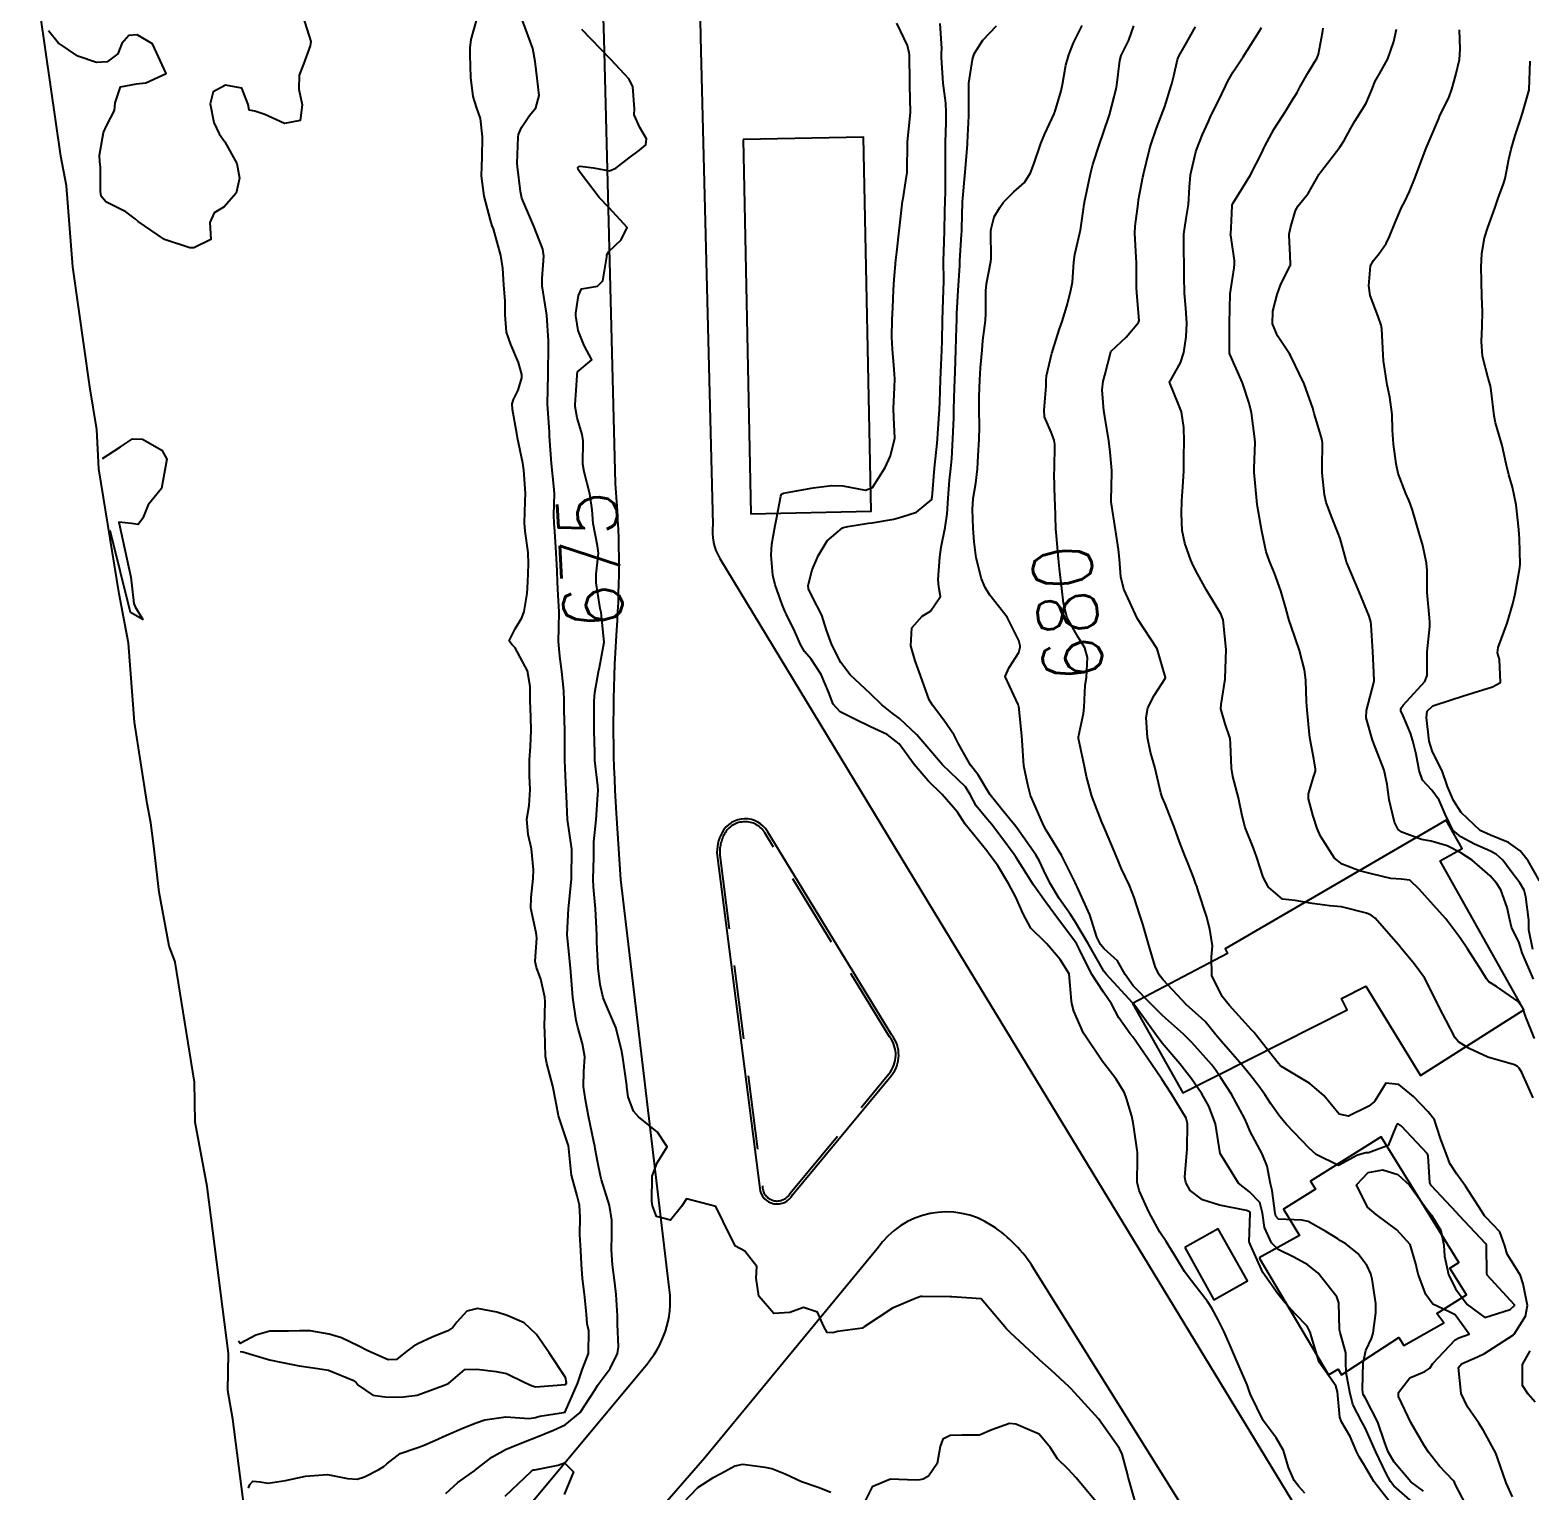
# Model space of a CAD drawing. Header units: metres. Extents: x 298520 to 308411, y 7433745 to 7450750.
# Drawn here: x 300626.8 to 300728.1, y 7447638.3 to 7447736.9 of the extents above; entities that cross this region are included whole.
import ezdxf
from ezdxf.enums import TextEntityAlignment as Align

# ---------------------------------------------------------------- set-up
doc = ezdxf.new("R2010")
doc.units = ezdxf.units.M
doc.header["$LTSCALE"] = 10
doc.linetypes.add('DASHED', pattern=[0.75, 0.5, -0.25])
for name, color, linetype in [('Area', 45, 'Continuous'), ('Canteiro', 45, 'DASHED'), ('Cotas', 45, 'Continuous'), ('Curvas de Nivel 1m', 11, 'Continuous'), ('Curvas de Nivel 5m', 15, 'Continuous'), ('Edificações', 30, 'Continuous'), ('Vias Primárias', 230, 'Continuous')]:
    doc.layers.add(name, color=color, linetype=linetype)
doc.styles.add('Style-STANDARD', font='STANDARD.shx')

msp = doc.modelspace()

# ---------------------------------------------------------------- linework, layer by layer
at = {"layer": 'Area'}
msp.add_polyline3d([(300641.49, 7447635.47, 680.13), (300640.51, 7447643.15, 672.52), (300640.16, 7447645.09, 672.82), (300640.2, 7447647.58, 671.99), (300638.77, 7447658.87, 673.08), (300637.96, 7447663.2, 672.97), (300637.92, 7447665.9, 673.61), (300636.6, 7447673.99, 672.89), (300636.6, 7447674.01, 672.65), (300636.2, 7447675.08, 673.12), (300635.52, 7447678.73, 672.9), (300635.18, 7447681.82, 673.02), (300634.97, 7447683.39, 673.03), (300634.72, 7447684.71, 673.92), (300633.86, 7447690.18, 673.47), (300633.46, 7447695.53, 673.56), (300632.82, 7447698.86, 672.55), (300631.46, 7447707.29, 673.55), (300631.33, 7447709.93, 673.41), (300630.86, 7447712.81, 673.31), (300629.71, 7447720.92, 673.35), (300629.28, 7447726.38, 673.79), (300628.88, 7447728.38, 673.71), (300626.81, 7447742.75, 673.01)], dxfattribs=at)
at = {"layer": 'Canteiro'}
msp.add_lwpolyline([(300673.38, 7447681.21), (300676.27, 7447658.74, 0.731702), (300678.13, 7447658.41), (300684.79, 7447666.46, 0.350594), (300684.84, 7447668.96), (300676.42, 7447682.72, 0.575653), (300673.7, 7447682.66, 0.14481)], format="xyb", close=True, dxfattribs=at)
at = {"layer": 'Curvas de Nivel 1m', "flags": 128}
for points, elevation in [([(300645.23, 7447737.84), (300645.76, 7447736.12), (300645.73, 7447735.83), (300645.28, 7447734.58), (300644.98, 7447733.84), (300644.95, 7447732.9), (300645.18, 7447731.84), (300645.04, 7447730.78), (300643.98, 7447730.59), (300642.66, 7447731.19), (300641.99, 7447731.43), (300641.61, 7447731.49), (300641.54, 7447731.88), (300641.1, 7447732.98), (300640.01, 7447733.17), (300639.18, 7447732.73), (300638.97, 7447731.91), (300639.23, 7447730.66), (300639.57, 7447729.9), (300639.96, 7447729.36), (300640.78, 7447727.89), (300640.95, 7447726.9), (300640.73, 7447725.89), (300639.91, 7447724.96), (300639.25, 7447724.57), (300638.96, 7447723.91), (300639.02, 7447722.77), (300637.88, 7447722.2), (300637.6, 7447722.2), (300635.88, 7447722.75), (300634.11, 7447723.97), (300633.9, 7447724.15), (300633.27, 7447724.62), (300631.92, 7447725.3), (300631.61, 7447725.69), (300631.56, 7447726), (300631.57, 7447727.63), (300631.52, 7447728), (300631.5, 7447728.45), (300631.77, 7447729.99), (300631.98, 7447730.43), (300632.51, 7447731.47), (300632.57, 7447731.98), (300632.91, 7447733.07), (300634.01, 7447733.26), (300634.63, 7447733.34), (300636.01, 7447733.95), (300635.07, 7447735.96), (300634.05, 7447736.56), (300633.49, 7447736.53), (300633, 7447735.98), (300632.73, 7447735.28), (300632.02, 7447734.75), (300631.31, 7447734.71), (300630.03, 7447735.12), (300628.71, 7447736.03), (300628.05, 7447736.84)], 673), ([(300641.55, 7447638.51), (300641.66, 7447638.76), (300641.85, 7447638.98), (300642.35, 7447638.94), (300642.88, 7447638.84), (300644.05, 7447639.01), (300644.89, 7447639.21), (300645.4, 7447639.32), (300646.89, 7447639.42), (300648.25, 7447639.16), (300648.89, 7447639.1), (300649.4, 7447639.26), (300650.36, 7447639.77), (300650.69, 7447639.96), (300650.9, 7447640.14), (300651.81, 7447640.85), (300652.92, 7447641.23), (300653.3, 7447641.35), (300654.15, 7447641.72), (300654.93, 7447642.07), (300656.07, 7447642.57), (300656.94, 7447642.92), (300657.51, 7447643.11), (300658.94, 7447643.32), (300660.5, 7447643.21), (300660.94, 7447643.28), (300661.22, 7447643.36), (300662.83, 7447643.62), (300662.93, 7447643.64), (300662.94, 7447643.66), (300663.79, 7447645.61), (300664.08, 7447646.49), (300664.52, 7447647.6), (300664.53, 7447649.12), (300664.42, 7447649.6), (300664.38, 7447650.24), (300664.24, 7447651.6), (300664.1, 7447652.65), (300664.04, 7447653.61), (300663.99, 7447654.53), (300663.93, 7447655.61), (300663.94, 7447656.77), (300663.9, 7447657.61), (300663.74, 7447658.24), (300663.37, 7447659.62), (300663.34, 7447659.82), (300663.16, 7447661.62), (300663.15, 7447661.67), (300662.48, 7447663.63), (300662.33, 7447664.49), (300662.11, 7447665.63), (300661.69, 7447667.17), (300661.62, 7447667.64), (300661.56, 7447669.33), (300661.55, 7447669.64), (300661.59, 7447671.32), (300661.56, 7447671.64), (300661.29, 7447672.86), (300661.01, 7447673.64), (300660.91, 7447674.04), (300661.03, 7447675.64), (300660.99, 7447675.98), (300660.63, 7447677.65), (300660.64, 7447678.37), (300660.78, 7447679.65), (300660.8, 7447680.22), (300660.67, 7447681.65), (300660.44, 7447682.62), (300660.34, 7447683.65), (300660.51, 7447684.57), (300660.57, 7447685.65), (300660.53, 7447686.57), (300660.53, 7447687.65), (300660.59, 7447688.54), (300660.65, 7447689.65), (300660.62, 7447690.53), (300660.58, 7447691.65), (300660.58, 7447692.6), (300660.39, 7447693.65), (300659.56, 7447695.21), (300659.33, 7447695.44), (300659.16, 7447695.67), (300659.57, 7447696.48), (300660.01, 7447697.22), (300660.17, 7447697.65), (300660.38, 7447698.88), (300660.41, 7447699.65), (300660.46, 7447700.82), (300660.43, 7447701.65), (300660.23, 7447703.07), (300660.19, 7447703.65), (300660.24, 7447705.09), (300660.25, 7447705.65), (300660.15, 7447707.2), (300660.09, 7447707.66), (300659.73, 7447709.37), (300659.67, 7447709.66), (300659.38, 7447711.3), (300659.37, 7447711.66), (300659.46, 7447711.96), (300659.77, 7447712.59), (300660.02, 7447713.42), (300660.02, 7447713.66), (300659.79, 7447714.47), (300659.27, 7447715.67), (300658.97, 7447716.51), (300658.89, 7447717.67), (300658.88, 7447718.63), (300658.79, 7447719.67), (300658.72, 7447720.82), (300658.6, 7447721.67), (300658.09, 7447723.48), (300658.02, 7447723.68), (300657.9, 7447724.07), (300657.46, 7447725.69), (300657.3, 7447727.05), (300657.32, 7447727.69), (300657.34, 7447728.3), (300657.35, 7447729.69), (300657.22, 7447730.93), (300656.96, 7447731.7), (300656.72, 7447732.42), (300656.56, 7447733.7), (300656.53, 7447735.21), (300656.53, 7447735.7), (300656.6, 7447736.25), (300657, 7447737.7)], 673), ([(300654.88, 7447638.14), (300655.7, 7447638.89), (300656.85, 7447639.69), (300656.87, 7447639.71), (300656.89, 7447639.73), (300657.98, 7447640.6), (300658.91, 7447641.11), (300659.3, 7447641.28), (300660.24, 7447641.65), (300660.93, 7447641.93), (300662.15, 7447642.41), (300662.93, 7447642.77), (300663.94, 7447643.6), (300664.96, 7447645.16), (300665.12, 7447645.43), (300665.24, 7447645.59), (300665.98, 7447646.58), (300666.47, 7447647.58), (300666.53, 7447648.04), (300666.48, 7447649.58), (300666.46, 7447650.13), (300666.37, 7447651.58), (300666.28, 7447652.35), (300666.13, 7447653.58), (300666.07, 7447654.58), (300666.08, 7447655.58), (300666.09, 7447656.59), (300665.93, 7447657.58), (300665.4, 7447659.31), (300665.32, 7447659.59), (300665.14, 7447660.46), (300664.96, 7447661.41), (300664.93, 7447661.59), (300664.87, 7447661.88), (300664.52, 7447663.6), (300664.3, 7447664.71), (300664.17, 7447665.61), (300664.19, 7447666.63), (300664.26, 7447667.6), (300664.11, 7447668.48), (300663.8, 7447669.61), (300663.69, 7447670.05), (300663.45, 7447671.62), (300663.3, 7447673.62), (300663.09, 7447675.62), (300663.08, 7447675.87), (300663.16, 7447677.62), (300663.18, 7447677.8), (300663.37, 7447679.62), (300663.39, 7447681.62), (300663.1, 7447683.62), (300663.02, 7447685.2), (300663.01, 7447685.62), (300662.93, 7447687.09), (300662.92, 7447687.62), (300662.92, 7447688.17), (300662.92, 7447689.62), (300662.88, 7447691), (300662.87, 7447691.62), (300662.84, 7447692.3), (300662.71, 7447693.62), (300662.58, 7447694.65), (300662.49, 7447695.63), (300662.5, 7447696.56), (300662.53, 7447697.63), (300662.47, 7447698.76), (300662.42, 7447699.63), (300662.4, 7447700.41), (300662.33, 7447701.63), (300662.23, 7447703.06), (300662.19, 7447703.63), (300662.18, 7447704.15), (300662.21, 7447705.63), (300662.18, 7447706.12), (300662.01, 7447707.64), (300661.89, 7447709.48), (300661.88, 7447709.64), (300661.88, 7447709.78), (300661.75, 7447711.64), (300661.8, 7447713.64), (300661.82, 7447715.62), (300661.82, 7447715.64), (300661.82, 7447715.66), (300661.81, 7447715.92), (300661.69, 7447717.64), (300661.67, 7447717.8), (300661.39, 7447719.64), (300661.38, 7447720.12), (300661.5, 7447721.64), (300661.42, 7447722.1), (300660.82, 7447723.65), (300660.02, 7447725.56), (300659.99, 7447725.66), (300659.93, 7447726.01), (300659.71, 7447727.66), (300659.7, 7447727.91), (300659.76, 7447729.66), (300659.79, 7447729.85), (300659.98, 7447730.31), (300660.52, 7447731.12), (300660.96, 7447731.65), (300661.18, 7447732.47), (300661.04, 7447733.65), (300660.91, 7447734.77), (300660.75, 7447735.65), (300660.06, 7447737.53)], 674), ([(300712.88, 7447638.16), (300712.47, 7447638.61), (300712.15, 7447639.03), (300711.76, 7447639.9), (300711.43, 7447641.04), (300710.93, 7447641.9), (300710.07, 7447643.06), (300709.2, 7447644.83), (300709.12, 7447645.07), (300708.97, 7447645.47), (300708.29, 7447647.08), (300707.75, 7447648.34), (300707.41, 7447649.09), (300707.02, 7447649.87), (300706.59, 7447650.66), (300706.31, 7447651.1), (300705.06, 7447652.7), (300704.75, 7447653.12), (300704.22, 7447653.98), (300703.51, 7447655.14), (300703.09, 7447655.78), (300702.35, 7447657.15), (300701.68, 7447658.6), (300701.55, 7447659.16), (300701.57, 7447660.73), (300701.57, 7447661.16), (300701.31, 7447663.03), (300701.29, 7447663.16), (300701.19, 7447663.6), (300700.84, 7447664.8), (300700.7, 7447665.17), (300700.14, 7447666.1), (300699.31, 7447667.19), (300699.22, 7447667.29), (300697.92, 7447669.2), (300697.27, 7447670.7), (300697.14, 7447671.21), (300697.13, 7447671.36), (300696.96, 7447673.21), (300696.35, 7447674.18), (300695.45, 7447675.23), (300695.32, 7447675.36), (300694.37, 7447676.28), (300693.86, 7447677.25), (300693.36, 7447678.39), (300692.9, 7447679.26), (300692.12, 7447680.54), (300691.57, 7447681.28), (300691.4, 7447681.5), (300689.95, 7447683.3), (300689.74, 7447683.62), (300689.43, 7447684.11), (300688.38, 7447685.32), (300687.45, 7447686.24), (300686.49, 7447687.34), (300685.48, 7447688.72), (300684.67, 7447689.36), (300683.85, 7447689.73), (300683.5, 7447689.89), (300682.53, 7447690.36), (300681.51, 7447690.88), (300681.02, 7447691.4), (300680.71, 7447692.23), (300680.22, 7447693.41), (300679.55, 7447694.44), (300679.1, 7447694.97), (300678.83, 7447695.43), (300678.45, 7447696.31), (300677.87, 7447697.45), (300677.78, 7447697.64), (300677.59, 7447698.12), (300677.11, 7447699.46), (300676.96, 7447700.11), (300676.84, 7447701.46), (300676.89, 7447702.21), (300677.12, 7447703.46), (300677.2, 7447703.91), (300677.5, 7447705.45), (300677.55, 7447705.58), (300677.68, 7447705.65), (300677.93, 7447705.69), (300679.69, 7447706), (300680.94, 7447706.16), (300681.69, 7447706.13), (300683.22, 7447705.85), (300683.69, 7447706.03), (300684.55, 7447707.37), (300684.9, 7447708.17), (300685.2, 7447709.36), (300685.13, 7447710.74), (300685.1, 7447711.36), (300685.17, 7447712.77), (300685.19, 7447713.36), (300685.15, 7447713.99), (300685.03, 7447715.36), (300684.99, 7447716.18), (300685.01, 7447717.36), (300685.05, 7447718.14), (300685.11, 7447719.36), (300685.14, 7447720.07), (300685.27, 7447721.36), (300685.33, 7447721.91), (300685.49, 7447723.35), (300685.53, 7447723.72), (300685.72, 7447725.35), (300685.75, 7447725.53), (300685.94, 7447726.71), (300686.02, 7447727.27), (300686.02, 7447727.35), (300686.04, 7447729.28), (300686.04, 7447729.35), (300686.23, 7447731.1), (300686.25, 7447731.35), (300686.21, 7447733.14), (300686.21, 7447733.35), (300686.18, 7447735.21), (300686.17, 7447735.35), (300686.05, 7447735.85), (300685.32, 7447737.36)], 676), ([(300718.88, 7447637.23), (300717.54, 7447638.96), (300716.9, 7447640.03), (300716.55, 7447640.61), (300716.36, 7447640.98), (300715.93, 7447641.98), (300715.34, 7447642.99), (300715.24, 7447643.29), (300715.08, 7447645), (300714.97, 7447645.41), (300713.85, 7447647.01), (300713.32, 7447648.71), (300713.24, 7447649.02), (300713.02, 7447649.43), (300712.24, 7447650.25), (300711.53, 7447651.04), (300711.04, 7447651.61), (300710.03, 7447653.06), (300709.19, 7447654.96), (300709.13, 7447655.07), (300709.12, 7447655.1), (300709.18, 7447657.07), (300709.17, 7447657.12), (300709.11, 7447657.17), (300708.94, 7447657.25), (300707.12, 7447657.61), (300705.96, 7447657.95), (300705.13, 7447658.6), (300704.83, 7447659.12), (300704.78, 7447659.48), (300704.91, 7447661.12), (300704.92, 7447661.35), (300704.96, 7447663.12), (300704.85, 7447663.46), (300703.85, 7447665.13), (300703.21, 7447666.1), (300702.5, 7447667.15), (300701.25, 7447668.95), (300701.07, 7447669.16), (300700.32, 7447670.23), (300699.81, 7447671.18), (300699.28, 7447671.97), (300698.46, 7447673.2), (300697.63, 7447674.9), (300697.47, 7447675.21), (300697.33, 7447675.44), (300696, 7447677.22), (300695.36, 7447678.06), (300694.53, 7447679.24), (300694.09, 7447679.96), (300693.39, 7447681.07), (300693.25, 7447681.26), (300692.81, 7447681.86), (300691.74, 7447683.28), (300691.43, 7447683.64), (300690.68, 7447684.54), (300690.29, 7447685.3), (300689.97, 7447685.83), (300689.45, 7447686.33), (300688.41, 7447687.32), (300687.48, 7447688.39), (300686.67, 7447689.34), (300685.5, 7447690.44), (300684.98, 7447690.83), (300684.31, 7447691.37), (300683.52, 7447692.12), (300682.18, 7447693.39), (300681.55, 7447694.22), (300680.94, 7447695.41), (300680.58, 7447696.4), (300680.26, 7447697.41), (300679.6, 7447698.72), (300679.37, 7447699.18), (300679.34, 7447699.42), (300679.62, 7447700.48), (300679.91, 7447701.14), (300680.02, 7447701.42), (300680.62, 7447702.43), (300681.65, 7447703.3), (300681.72, 7447703.33), (300682.02, 7447703.4), (300683.42, 7447703.62), (300683.66, 7447703.64), (300685.12, 7447703.9), (300685.66, 7447704.05), (300686.65, 7447704.36), (300687.68, 7447705.21), (300687.7, 7447705.31), (300687.7, 7447705.33), (300687.71, 7447705.35), (300687.88, 7447707.33), (300688.04, 7447709.01), (300688.07, 7447709.32), (300688.09, 7447709.68), (300688.2, 7447711.32), (300688.22, 7447711.79), (300688.28, 7447713.32), (300688.35, 7447714.77), (300688.37, 7447715.32), (300688.39, 7447715.9), (300688.42, 7447717.32), (300688.45, 7447718.72), (300688.48, 7447719.32), (300688.5, 7447719.96), (300688.47, 7447721.32), (300688.49, 7447721.93), (300688.55, 7447723.32), (300688.56, 7447724.67), (300688.58, 7447725.32), (300688.61, 7447726), (300688.62, 7447727.32), (300688.61, 7447727.98), (300688.61, 7447729.32), (300688.65, 7447730.66), (300688.66, 7447731.32), (300688.63, 7447731.95), (300688.45, 7447733.32), (300688.34, 7447735.03), (300688.35, 7447735.33), (300688.37, 7447735.65), (300688.26, 7447737.33)], 677), ([(300720.87, 7447636.93), (300718.89, 7447638.65), (300718.65, 7447638.95), (300718.36, 7447639.49), (300717.66, 7447640.96), (300716.94, 7447642.58), (300716.73, 7447642.97), (300716.11, 7447644.14), (300715.9, 7447644.99), (300715.66, 7447646.31), (300715.64, 7447646.99), (300715.65, 7447647.64), (300715.25, 7447649), (300715.21, 7447649.19), (300715.16, 7447651), (300715.04, 7447651.42), (300713.77, 7447653.01), (300713.07, 7447653.57), (300712.12, 7447654.08), (300711.08, 7447654.6), (300710.62, 7447655.05), (300710.14, 7447656.1), (300710.01, 7447657.06), (300709.84, 7447657.78), (300709.13, 7447658.51), (300708.4, 7447659.08), (300707.15, 7447661.09), (300706.85, 7447663.09), (300706.38, 7447664.29), (300705.91, 7447665.11), (300705.63, 7447665.53), (300705.21, 7447666.12), (300704.44, 7447667.13), (300703.24, 7447668.54), (300702.78, 7447669.14), (300701.53, 7447670.9), (300701.33, 7447671.16), (300701.27, 7447671.22), (300699.46, 7447673.19), (300699.39, 7447673.27), (300699.31, 7447673.4), (300698.26, 7447675.2), (300697.34, 7447676.77), (300697.05, 7447677.21), (300696.29, 7447678.29), (300695.72, 7447679.23), (300695.38, 7447679.9), (300694.97, 7447680.81), (300694.72, 7447681.24), (300693.42, 7447683.07), (300693.28, 7447683.26), (300692.43, 7447684.27), (300691.62, 7447685.28), (300691.45, 7447685.59), (300690.81, 7447686.64), (300690.31, 7447687.3), (300689.48, 7447688.73), (300689.2, 7447689.31), (300688.51, 7447690.32), (300687.73, 7447691.33), (300687.52, 7447691.7), (300686.93, 7447693.34), (300686.57, 7447694.33), (300686.28, 7447695.34), (300686.35, 7447696.56), (300687.03, 7447697.34), (300687.37, 7447697.55), (300687.59, 7447697.69), (300688.27, 7447698.66), (300688.17, 7447699.32), (300688.11, 7447699.82), (300688.23, 7447701.32), (300688.33, 7447702.01), (300688.59, 7447703.32), (300688.73, 7447704.25), (300688.8, 7447705.31), (300688.89, 7447706.51), (300688.97, 7447707.31), (300689.03, 7447707.99), (300689.11, 7447709.31), (300689.17, 7447710.73), (300689.18, 7447711.31), (300689.22, 7447712.76), (300689.24, 7447713.31), (300689.26, 7447713.83), (300689.31, 7447715.31), (300689.36, 7447716.84), (300689.37, 7447717.31), (300689.38, 7447717.76), (300689.47, 7447719.31), (300689.58, 7447721.01), (300689.59, 7447721.3), (300689.7, 7447723.11), (300689.71, 7447723.3), (300689.71, 7447723.49), (300689.77, 7447725.3), (300689.94, 7447727.3), (300690.09, 7447729.17), (300690.09, 7447729.3), (300690.18, 7447731.11), (300690.18, 7447731.3), (300690.18, 7447733.13), (300690.19, 7447733.3), (300690.43, 7447734.9), (300690.56, 7447735.29), (300691.13, 7447736.21), (300692.06, 7447737.17)], 678), ([(300720.89, 7447638.3), (300720.03, 7447638.94), (300718.91, 7447640.26), (300718.5, 7447640.95), (300718.25, 7447641.63), (300717.81, 7447642.96), (300716.96, 7447644.58), (300716.82, 7447644.83), (300716.79, 7447644.97), (300716.76, 7447645.18), (300716.82, 7447646.97), (300717, 7447647.8), (300717.38, 7447648.6), (300717.48, 7447648.97), (300717.66, 7447650.33), (300717.66, 7447650.96), (300717.41, 7447652.61), (300717.32, 7447652.97), (300717.07, 7447653.51), (300716.44, 7447654.34), (300715.63, 7447654.99), (300715.29, 7447655.2), (300715.09, 7447655.32), (300714.28, 7447655.82), (300713.1, 7447656.49), (300712.66, 7447656.59), (300711.1, 7447656.66), (300710.92, 7447656.86), (300710.88, 7447657.04), (300710.66, 7447658.58), (300710.55, 7447659.05), (300710.32, 7447660.22), (300709.99, 7447661.06), (300709.18, 7447662.56), (300708.97, 7447663.07), (300708.8, 7447663.46), (300707.91, 7447665.08), (300707.21, 7447666.19), (300706.85, 7447666.73), (300706.56, 7447667.1), (300705.24, 7447668.58), (300704.68, 7447669.13), (300703.27, 7447670.4), (300702.53, 7447671.15), (300701.29, 7447672.4), (300700.74, 7447673.17), (300700.23, 7447674.09), (300699.32, 7447674.89), (300699.07, 7447675.19), (300698.84, 7447675.68), (300698.35, 7447677.2), (300697.51, 7447679.07), (300697.44, 7447679.21), (300697.37, 7447679.37), (300696.44, 7447681.22), (300695.42, 7447682.9), (300695.24, 7447683.23), (300694.68, 7447684.48), (300694.36, 7447685.25), (300694.17, 7447685.96), (300693.9, 7447687.25), (300693.78, 7447688.96), (300693.77, 7447689.26), (300693.74, 7447689.5), (300693.56, 7447691.26), (300693.55, 7447691.3), (300693.51, 7447691.39), (300692.65, 7447693.27), (300692.92, 7447693.89), (300693.56, 7447694.9), (300693.66, 7447695.26), (300693.66, 7447695.35), (300693.57, 7447695.71), (300692.77, 7447697.27), (300691.61, 7447698.77), (300691.3, 7447699.28), (300691.04, 7447699.86), (300690.68, 7447701.29), (300690.56, 7447702.37), (300690.49, 7447703.29), (300690.43, 7447704.53), (300690.49, 7447705.29), (300690.67, 7447706.31), (300690.77, 7447707.29), (300690.83, 7447708.17), (300690.89, 7447709.29), (300690.9, 7447710.13), (300690.89, 7447711.29), (300690.89, 7447712.16), (300690.93, 7447713.29), (300690.98, 7447714.1), (300691.08, 7447715.29), (300691.14, 7447715.95), (300691.31, 7447717.29), (300691.34, 7447717.77), (300691.34, 7447719.29), (300691.39, 7447719.76), (300691.67, 7447721.28), (300691.69, 7447721.47), (300691.68, 7447723.28), (300691.7, 7447723.48), (300691.91, 7447724.28), (300692.28, 7447724.91), (300692.54, 7447725.27), (300693.22, 7447725.98), (300693.94, 7447726.61), (300694.36, 7447727.25), (300694.6, 7447727.9), (300695.05, 7447729.24), (300695.33, 7447729.88), (300695.95, 7447731.23), (300695.96, 7447731.26), (300695.99, 7447731.36), (300696.43, 7447732.8), (300696.52, 7447733.22), (300696.74, 7447734.52), (300696.93, 7447735.22), (300697.25, 7447736.02), (300697.85, 7447737.21)], 679), ([(300726.88, 7447637.92), (300726.46, 7447638.86), (300726.24, 7447639.52), (300725.76, 7447640.87), (300724.94, 7447642.4), (300724.62, 7447642.88), (300723.85, 7447644), (300723.43, 7447644.9), (300723.24, 7447646.64), (300723.45, 7447646.9), (300724.52, 7447647.36), (300725, 7447647.59), (300726.96, 7447648.85), (300727.01, 7447648.9), (300727.77, 7447650.1), (300727.9, 7447650.84), (300727.61, 7447652.29), (300727.43, 7447652.85), (300727.07, 7447653.44), (300726.52, 7447654.3), (300726.38, 7447654.86), (300726.04, 7447655.81), (300725.1, 7447656.79), (300725.01, 7447656.88), (300724.81, 7447657.18), (300723.71, 7447658.89), (300723.14, 7447659.69), (300722.66, 7447660.42), (300722.47, 7447660.91), (300722.06, 7447662.03), (300721.77, 7447662.92), (300721.62, 7447663.36), (300721.19, 7447663.89), (300720.2, 7447664.94), (300719.21, 7447665.75), (300718.34, 7447665.83), (300717.8, 7447664.96), (300717.57, 7447664.6), (300717.2, 7447664.27), (300715.81, 7447663.61), (300715.19, 7447663.75), (300714.15, 7447665.01), (300713.21, 7447665.8), (300711.3, 7447666.96), (300711.22, 7447667.01), (300710.98, 7447667.29), (300709.59, 7447669.06), (300709.44, 7447669.25), (300709.26, 7447669.44), (300707.78, 7447671.08), (300707.28, 7447671.69), (300706.6, 7447673.1), (300706.57, 7447674.36), (300706.63, 7447675.1), (300706.46, 7447676.23), (300706.24, 7447677.11), (300705.68, 7447678.8), (300705.57, 7447679.12), (300705.52, 7447679.26), (300705.38, 7447679.66), (300704.97, 7447680.7), (300704.8, 7447681.12), (300704.42, 7447682.12), (300704.04, 7447683.13), (300703.87, 7447683.57), (300703.44, 7447684.67), (300703.25, 7447685.14), (300703.16, 7447685.43), (300702.75, 7447687.15), (300702.46, 7447688.17), (300702.24, 7447689.15), (300702.15, 7447690.51), (300702.27, 7447691.15), (300702.69, 7447691.98), (300703.44, 7447693.14), (300703.47, 7447693.21), (300702.91, 7447695.15), (300701.58, 7447697.16), (300700.65, 7447699.17), (300700.45, 7447700), (300700.37, 7447701.18), (300700.29, 7447701.84), (300700.08, 7447703.18), (300699.8, 7447705.06), (300699.79, 7447705.18), (300699.85, 7447707.03), (300699.84, 7447707.18), (300699.72, 7447708.42), (300699.64, 7447709.18), (300699.38, 7447710.82), (300699.31, 7447711.19), (300699.18, 7447712.61), (300699.26, 7447713.19), (300699.36, 7447713.6), (300699.77, 7447715.18), (300699.8, 7447715.23), (300700.81, 7447716.18), (300701.65, 7447717.16), (300701.69, 7447717.3), (300701.52, 7447719.16), (300701.51, 7447719.5), (300701.51, 7447721.16), (300701.48, 7447721.56), (300701.39, 7447723.17), (300701.41, 7447723.66), (300701.61, 7447725.16), (300701.65, 7447725.44), (300701.94, 7447726.96), (300701.97, 7447727.13), (300701.98, 7447727.16), (300702.37, 7447728.75), (300702.48, 7447729.15), (300702.86, 7447730.27), (300703.2, 7447731.15), (300703.41, 7447731.74), (300703.85, 7447733.14), (300703.89, 7447733.27), (300704.02, 7447733.81), (300704.27, 7447734.9), (300704.37, 7447735.14), (300704.79, 7447735.87), (300705.48, 7447737.12)], 681), ([(300728.28, 7447664.84), (300727.51, 7447666.56), (300727.33, 7447666.85), (300727.22, 7447666.96), (300727.02, 7447667.06), (300725.23, 7447667.59), (300723.96, 7447668.17), (300723.25, 7447668.62), (300723.02, 7447668.9), (300722.41, 7447670.06), (300721.97, 7447670.91), (300721.29, 7447672.29), (300720.94, 7447672.93), (300720.26, 7447673.88), (300719.38, 7447674.95), (300719.35, 7447674.98), (300719.32, 7447675.01), (300717.61, 7447676.97), (300717.35, 7447677.17), (300717.03, 7447677.3), (300715.35, 7447677.74), (300714.56, 7447677.8), (300713.36, 7447677.96), (300712.23, 7447678.16), (300711.36, 7447678.24), (300710.42, 7447679.05), (300710.05, 7447679.73), (300709.63, 7447681.07), (300709.4, 7447681.7), (300708.85, 7447683.08), (300708.65, 7447683.86), (300708.39, 7447685.08), (300708.01, 7447686.53), (300707.91, 7447687.09), (300707.85, 7447688.72), (300707.82, 7447689.09), (300707.5, 7447690.07), (300707.21, 7447691.09), (300707.22, 7447691.39), (300707.49, 7447693.09), (300707.5, 7447693.13), (300707.56, 7447695.09), (300707.35, 7447697.09), (300707.19, 7447697.49), (300706.23, 7447699.1), (300705.62, 7447700.2), (300705.31, 7447700.8), (300705.17, 7447701.12), (300704.78, 7447702.26), (300704.6, 7447703.13), (300704.54, 7447704.26), (300704.56, 7447705.13), (300704.64, 7447706.08), (300704.7, 7447707.13), (300704.71, 7447708.13), (300704.72, 7447709.13), (300704.7, 7447710.08), (300704.55, 7447711.13), (300704.33, 7447711.7), (300703.77, 7447713.03), (300703.74, 7447713.14), (300703.75, 7447713.17), (300703.77, 7447713.21), (300704.48, 7447714.44), (300704.71, 7447715.13), (300704.87, 7447716.19), (300704.91, 7447717.12), (300704.84, 7447718.13), (300704.75, 7447719.13), (300704.73, 7447720.26), (300704.73, 7447721.13), (300704.7, 7447721.95), (300704.71, 7447723.13), (300704.86, 7447724.17), (300705.01, 7447725.12), (300705.09, 7447726.28), (300705.16, 7447727.12), (300705.51, 7447728.67), (300705.66, 7447729.11), (300705.75, 7447729.33), (300705.97, 7447729.84), (300706.36, 7447730.73), (300706.53, 7447731.1), (300707.02, 7447732.08), (300707.51, 7447733.1), (300707.67, 7447733.44), (300708.03, 7447734.08), (300708.44, 7447734.68), (300708.71, 7447735.08), (300709.79, 7447736.8), (300709.94, 7447737.06)], 682), ([(300728.37, 7447668.84), (300727.76, 7447670.35), (300727.6, 7447670.85), (300727.28, 7447671.35), (300725.81, 7447672.35), (300725.3, 7447672.68), (300725.13, 7447672.88), (300724.81, 7447673.38), (300723.86, 7447674.89), (300723.33, 7447675.66), (300722.38, 7447676.91), (300721.36, 7447678.06), (300720.6, 7447678.93), (300719.96, 7447679.52), (300719.38, 7447679.59), (300718.68, 7447679.65), (300717.38, 7447679.95), (300716.56, 7447680.16), (300715.39, 7447680.62), (300714.87, 7447681.01), (300713.94, 7447682.49), (300713.71, 7447683.02), (300713.43, 7447683.84), (300713.12, 7447685.02), (300713.12, 7447685.35), (300713.46, 7447686.47), (300713.59, 7447686.89), (300713.6, 7447687.02), (300713.47, 7447687.71), (300713.23, 7447689.02), (300713.19, 7447689.33), (300713.02, 7447691.02), (300712.98, 7447691.56), (300712.94, 7447693.03), (300712.85, 7447693.72), (300712.52, 7447695.03), (300711.95, 7447696.67), (300711.82, 7447697.04), (300711.6, 7447697.89), (300711.26, 7447699.05), (300710.83, 7447700.25), (300710.49, 7447701.06), (300710.27, 7447701.69), (300709.97, 7447703.07), (300709.68, 7447704.75), (300709.63, 7447705.07), (300709.62, 7447705.13), (300709.46, 7447707.07), (300709.46, 7447707.32), (300709.51, 7447709.07), (300709.5, 7447709.31), (300709.26, 7447711.07), (300709.12, 7447711.72), (300708.66, 7447713.08), (300707.8, 7447715.02), (300707.78, 7447715.09), (300707.78, 7447715.12), (300707.79, 7447717.09), (300707.79, 7447717.12), (300707.84, 7447719.09), (300708.1, 7447720.85), (300708.13, 7447721.09), (300708.13, 7447721.34), (300707.89, 7447722.89), (300707.86, 7447723.09), (300707.87, 7447723.12), (300707.91, 7447724.02), (300707.96, 7447725.06), (300707.97, 7447725.09), (300708.02, 7447725.18), (300709.17, 7447727.07), (300709.96, 7447728.6), (300710.1, 7447728.92), (300710.17, 7447729.06), (300710.81, 7447730.23), (300711.34, 7447731.05), (300711.6, 7447731.44), (300712, 7447732.11), (300712.36, 7447732.69), (300712.54, 7447733.03), (300713.07, 7447733.99), (300713.71, 7447735.02), (300713.8, 7447735.27), (300714.06, 7447736.71), (300714.11, 7447737.02)], 683), ([(300728.3, 7447672.84), (300727.54, 7447674.63), (300727.47, 7447674.85), (300727.33, 7447675.31), (300726.83, 7447676.35), (300726.7, 7447676.86), (300726.53, 7447677.69), (300726.1, 7447678.87), (300725.82, 7447679.32), (300725.38, 7447679.83), (300724.16, 7447680.89), (300723.4, 7447681.37), (300722.47, 7447681.84), (300721.41, 7447682.16), (300720.75, 7447682.27), (300719.41, 7447682.77), (300719.17, 7447682.95), (300718.93, 7447683.44), (300718.57, 7447684.96), (300718.43, 7447685.98), (300718.22, 7447686.96), (300717.49, 7447688.86), (300717.45, 7447688.97), (300717.02, 7447690.49), (300717.04, 7447690.98), (300717.53, 7447692.86), (300717.55, 7447692.95), (300717.56, 7447692.97), (300717.54, 7447693.55), (300717.47, 7447694.97), (300717.36, 7447696.75), (300717.33, 7447696.97), (300717.22, 7447697.34), (300716.54, 7447698.98), (300715.72, 7447700.9), (300715.68, 7447700.99), (300715.63, 7447701.19), (300715.25, 7447702.59), (300715.1, 7447703), (300714.71, 7447703.96), (300714.32, 7447705.01), (300714.2, 7447705.52), (300714.04, 7447707.01), (300714.04, 7447707.35), (300714.06, 7447709.02), (300714.02, 7447709.3), (300713.74, 7447710.21), (300713.51, 7447711.02), (300713.41, 7447711.37), (300712.82, 7447713.03), (300711.91, 7447714.93), (300711.84, 7447715.04), (300711.8, 7447715.11), (300711.03, 7447716.27), (300710.69, 7447717.06), (300710.71, 7447717.93), (300711, 7447719.05), (300711.22, 7447719.68), (300711.87, 7447720.96), (300711.9, 7447721.01), (300711.91, 7447721.04), (300711.88, 7447721.71), (300711.81, 7447723.04), (300711.81, 7447723.12), (300711.9, 7447723.54), (300712.24, 7447724.72), (300712.42, 7447725.03), (300713.09, 7447725.87), (300713.75, 7447727.02), (300713.82, 7447727.15), (300713.95, 7447727.33), (300715.23, 7447729), (300715.53, 7447729.44), (300715.98, 7447730.27), (300716.24, 7447730.74), (300716.41, 7447730.99), (300717.02, 7447731.96), (300717.44, 7447732.98), (300717.6, 7447733.39), (300718.02, 7447734.15), (300718.47, 7447734.96), (300718.89, 7447736.12), (300719.07, 7447736.95)], 684), ([(300728.72, 7447679.49), (300727.95, 7447680.84), (300727.4, 7447681.51), (300726.62, 7447682.08), (300725.41, 7447682.56), (300724.71, 7447682.89), (300723.43, 7447684.09), (300722.91, 7447684.91), (300722.51, 7447685.85), (300722.15, 7447686.91), (300721.48, 7447688.2), (300721.26, 7447688.92), (300721.09, 7447690.51), (300721.14, 7447690.93), (300721.52, 7447691.3), (300722.74, 7447691.69), (300723.52, 7447691.94), (300724.24, 7447692.18), (300725.53, 7447692.58), (300726.09, 7447692.87), (300726.01, 7447694.42), (300725.87, 7447694.88), (300725.92, 7447695.23), (300726.52, 7447696.87), (300726.92, 7447698.18), (300727.07, 7447698.86), (300727.39, 7447700.62), (300727.41, 7447700.85), (300727.36, 7447702.57), (300727.35, 7447702.85), (300727.32, 7447703.19), (300727.14, 7447704.86), (300726.89, 7447706.05), (300726.64, 7447706.87), (300726.47, 7447707.63), (300726.2, 7447708.87), (300725.75, 7447710.39), (300725.65, 7447710.87), (300725.46, 7447712.57), (300725.41, 7447712.88), (300725.25, 7447713.41), (300724.86, 7447714.88), (300724.79, 7447715.87), (300724.85, 7447716.88), (300724.87, 7447717.92), (300724.83, 7447718.89), (300724.79, 7447719.95), (300724.78, 7447720.89), (300724.81, 7447721.81), (300725.01, 7447722.88), (300725.22, 7447723.56), (300725.69, 7447724.87), (300725.93, 7447725.55), (300726.29, 7447726.51), (300726.4, 7447726.87), (300726.65, 7447728.17), (300726.8, 7447728.86), (300727.06, 7447729.78), (300727.43, 7447730.86), (300727.57, 7447731.28), (300728.01, 7447732.85), (300728.09, 7447734.79)], 686), ([(300631.7, 7447707.99), (300632.91, 7447708.78), (300633.72, 7447709.3), (300634.41, 7447709.28), (300635.71, 7447708.54), (300636.04, 7447707.94), (300635.68, 7447705.95), (300634.78, 7447704.86), (300634.42, 7447703.96), (300634.11, 7447703.52), (300633.66, 7447703.6), (300632.8, 7447703.69), (300633.61, 7447699.97), (300633.83, 7447698.2), (300633.92, 7447697.97), (300634.43, 7447697.12), (300633.59, 7447697.6), (300632.22, 7447703.13)], 673), ([(300640.99, 7447647.72), (300641.17, 7447647.7), (300642.98, 7447647.16), (300643.85, 7447646.98), (300644.98, 7447646.75), (300646.23, 7447646.57), (300646.97, 7447646.46), (300648.61, 7447645.79), (300648.82, 7447645.64), (300648.96, 7447645.46), (300649.96, 7447644.77), (300650.95, 7447644.65), (300652.03, 7447644.67), (300652.95, 7447644.79), (300654.65, 7447645.41), (300654.96, 7447645.53), (300655.08, 7447645.59), (300655.22, 7447645.71), (300656.16, 7447646.51), (300656.98, 7447646.53), (300658.28, 7447646.37), (300658.97, 7447646.25), (300660.17, 7447645.65), (300660.71, 7447645.4), (300660.96, 7447645.35), (300661.24, 7447645.36), (300662.96, 7447645.5), (300663.03, 7447645.62), (300662.97, 7447645.98), (300661.85, 7447647.63), (300661.01, 7447648.88), (300660.18, 7447649.65), (300659.02, 7447650.15), (300658.32, 7447650.37), (300657.03, 7447650.63), (300656.29, 7447650.44), (300655.62, 7447649.7), (300655.36, 7447649.35), (300655.01, 7447649.12), (300653.97, 7447648.69), (300653, 7447648.24), (300652.67, 7447648.07), (300652.24, 7447647.75), (300651.56, 7447647.18), (300650.98, 7447647.17), (300649.61, 7447647.77), (300649, 7447648.09), (300647.84, 7447648.64), (300647, 7447648.9), (300645.72, 7447649.11), (300645.01, 7447649.13), (300644.26, 7447649.1), (300643.01, 7447649.09), (300642.05, 7447648.82), (300641, 7447648.27), (300640.89, 7447648.43)], 672), ([(300728.42, 7447644.3), (300727.95, 7447644.85), (300727.56, 7447645.44), (300727.56, 7447646.84), (300728.08, 7447647.76)], 682), ([(300698.88, 7447637.46), (300697.44, 7447639.2), (300696.9, 7447639.79), (300696.17, 7447640.48), (300695.7, 7447641.23), (300694.93, 7447642.15), (300693.36, 7447642.83), (300692.94, 7447642.86), (300691.75, 7447642.45), (300690.92, 7447642.07), (300689.71, 7447642.08), (300688.93, 7447642.06), (300688.43, 7447641.81), (300688.26, 7447641.32), (300688.06, 7447640.16), (300687.47, 7447639.32), (300687.11, 7447639.11), (300686.89, 7447639.06), (300686.61, 7447639.05), (300684.89, 7447639.1), (300683.67, 7447638.59), (300683.05, 7447637.38)], 674), ([(300680.88, 7447638.21), (300680.02, 7447638.55), (300678.89, 7447638.94), (300677.79, 7447639.44), (300676.9, 7447639.8), (300676.45, 7447639.9), (300674.9, 7447640.09), (300674.4, 7447639.98), (300673.5, 7447639.49), (300672.89, 7447639.17), (300671.87, 7447638.52), (300670.91, 7447637.52)], 674)]:
    msp.add_lwpolyline(points, dxfattribs=dict(at, elevation=elevation))
at = {"layer": 'Curvas de Nivel 5m', "flags": 128}
for points, elevation in [([(300701.39, 7447637.68), (300700.97, 7447639.17), (300700.95, 7447639.23), (300700.9, 7447639.47), (300700.54, 7447640.8), (300700.36, 7447641.17), (300698.94, 7447643.19), (300697.1, 7447645.21), (300696.96, 7447645.35), (300695.75, 7447646.46), (300694.99, 7447647.15), (300694.9, 7447647.24), (300693.01, 7447648.98), (300692.74, 7447649.26), (300691.03, 7447651.28), (300689.03, 7447651.41), (300688.93, 7447651.41), (300687.03, 7447651.44), (300686.94, 7447651.43), (300686.63, 7447651.33), (300685.03, 7447650.64), (300683.12, 7447649.38), (300683.06, 7447649.33), (300683.01, 7447649.31), (300681.33, 7447649.07), (300681.01, 7447648.99), (300680.62, 7447649.01), (300680.39, 7447649.41), (300679.98, 7447650.37), (300679.03, 7447650.7), (300678.1, 7447650.36), (300677.02, 7447650.28), (300676.01, 7447651.46), (300675.84, 7447652.68), (300675.88, 7447653.46), (300675.07, 7447654.5), (300674.43, 7447654.84), (300674.09, 7447655.48), (300673.11, 7447657.5), (300671.12, 7447658.02), (300670.79, 7447657.52), (300670.05, 7447656.58), (300669.1, 7447656.83), (300668.84, 7447657.55), (300668.79, 7447657.88), (300668.81, 7447659.55), (300669.14, 7447660.45), (300669.82, 7447661.53), (300669.17, 7447662.52), (300667.88, 7447663.56), (300667.56, 7447663.94), (300667.2, 7447664.9), (300667.1, 7447665.57), (300667.09, 7447665.68), (300666.83, 7447667.57), (300666.74, 7447668.07), (300666.36, 7447669.58), (300665.69, 7447671.17), (300665.5, 7447671.59), (300665.29, 7447672.48), (300665.17, 7447673.59), (300665.08, 7447675.35), (300665.07, 7447675.59), (300665.07, 7447675.85), (300664.98, 7447677.6), (300664.84, 7447679.07), (300664.83, 7447679.6), (300664.88, 7447681.09), (300664.88, 7447681.6), (300664.87, 7447682.12), (300665.03, 7447683.6), (300665.15, 7447685.31), (300665.16, 7447685.59), (300665.14, 7447685.9), (300664.95, 7447687.6), (300664.93, 7447688.14), (300664.9, 7447689.6), (300664.9, 7447690.2), (300664.89, 7447691.6), (300664.93, 7447692.19), (300665.19, 7447693.59), (300665.25, 7447693.89), (300665.56, 7447695.59), (300665.36, 7447697.59), (300665.31, 7447697.87), (300665.03, 7447699.6), (300665.04, 7447700.17), (300665.18, 7447701.59), (300665.13, 7447702.1), (300664.83, 7447703.6), (300664.75, 7447704.52), (300664.6, 7447705.6), (300664.21, 7447707.09), (300664.13, 7447707.61), (300664.15, 7447709.18), (300664.09, 7447709.61), (300663.74, 7447710.73), (300663.62, 7447711.48), (300663.61, 7447711.61), (300663.75, 7447713.59), (300663.75, 7447713.61), (300663.75, 7447713.63), (300663.78, 7447713.82), (300664.74, 7447714.65), (300664.23, 7447715.61), (300663.81, 7447716.61), (300663.68, 7447717.47), (300663.66, 7447717.61), (300663.66, 7447717.78), (300663.84, 7447718.99), (300664.04, 7447719.42), (300665.13, 7447719.6), (300665.49, 7447719.96), (300665.75, 7447721.59), (300665.75, 7447721.72), (300665.88, 7447721.96), (300666.72, 7447722.74), (300667.12, 7447723.58), (300665.91, 7447724.9), (300665.23, 7447725.6), (300663.94, 7447727.29), (300663.82, 7447727.49), (300663.79, 7447727.61), (300663.86, 7447727.69), (300663.94, 7447727.71), (300664.84, 7447727.6), (300665.94, 7447727.39), (300666.35, 7447727.58), (300667.26, 7447728.26), (300667.96, 7447728.79), (300668.38, 7447729.15), (300668.42, 7447729.56), (300667.98, 7447730.31), (300667.6, 7447731.18), (300667.61, 7447731.57), (300667.5, 7447733.06), (300667.25, 7447733.57), (300666.03, 7447734.91), (300665.34, 7447735.6), (300664.06, 7447736.94)], 675), ([(300724, 7447636.89), (300723.02, 7447638.77), (300722.97, 7447638.9), (300722.89, 7447639.02), (300721.97, 7447639.98), (300721.23, 7447640.93), (300720.92, 7447641.39), (300720.02, 7447642.94), (300719.2, 7447644.7), (300719.2, 7447644.95), (300719.97, 7447645.95), (300720.98, 7447646.37), (300721.3, 7447646.61), (300721.52, 7447646.92), (300723.01, 7447648.52), (300723.26, 7447648.65), (300723.97, 7447648.89), (300723.03, 7447650.19), (300722.56, 7447650.43), (300721.51, 7447650.92), (300721.04, 7447651.57), (300720.53, 7447652.94), (300720.37, 7447653.64), (300719.99, 7447654.94), (300719.09, 7447655.94), (300717.69, 7447656.96), (300717.11, 7447657.46), (300716.35, 7447658.98), (300717.14, 7447659.81), (300718.13, 7447659.98), (300719.14, 7447659.66), (300719.94, 7447658.94), (300721.11, 7447657.34), (300721.43, 7447656.93), (300722.06, 7447655.88), (300722.25, 7447654.91), (300722.31, 7447654.15), (300722.58, 7447652.91), (300723.05, 7447651.96), (300723.84, 7447650.89), (300725.02, 7447650.02), (300726.74, 7447650.57), (300727.03, 7447650.83), (300727.03, 7447650.87), (300725.18, 7447652.88), (300725.15, 7447652.97), (300725.14, 7447654.88), (300725.13, 7447654.92), (300725.08, 7447654.98), (300723.29, 7447656.9), (300723.11, 7447657.11), (300721.39, 7447658.93), (300721.32, 7447659.11), (300721.2, 7447660.93), (300721.16, 7447661.07), (300719.38, 7447662.95), (300719.18, 7447663.09), (300719.08, 7447663.05), (300719.03, 7447662.95), (300718.5, 7447661.62), (300717.16, 7447661.14), (300717, 7447661.12), (300716.42, 7447660.98), (300715.15, 7447660.28), (300713.63, 7447661.02), (300713.16, 7447661.44), (300711.64, 7447663.04), (300711.19, 7447663.58), (300710.58, 7447664.43), (300710.17, 7447665.06), (300709.76, 7447665.62), (300709.22, 7447666.33), (300708.62, 7447667.08), (300707.25, 7447668.65), (300706.87, 7447669.1), (300706.14, 7447669.99), (300705.27, 7447670.79), (300704.89, 7447671.12), (300703.3, 7447672.81), (300703.03, 7447673.14), (300702.76, 7447673.7), (300702.33, 7447675.15), (300701.93, 7447676.57), (300701.74, 7447677.16), (300701.36, 7447678.35), (300701.03, 7447679.17), (300700.5, 7447680.29), (300700.13, 7447681.18), (300699.42, 7447682.87), (300699.28, 7447683.19), (300699.16, 7447683.45), (300698.5, 7447685.2), (300698.14, 7447686.52), (300698, 7447687.2), (300697.6, 7447689.1), (300697.6, 7447689.21), (300697.93, 7447690.78), (300697.98, 7447691.21), (300698.05, 7447692.68), (300698.13, 7447693.2), (300698.21, 7447694.55), (300698.02, 7447695.21), (300697.57, 7447695.92), (300696.82, 7447697.22), (300696.58, 7447698.23), (300696.47, 7447699.22), (300696.31, 7447700.54), (300696.25, 7447701.22), (300696.1, 7447702.77), (300696.07, 7447703.23), (300696.01, 7447704.9), (300695.99, 7447705.23), (300695.96, 7447706.97), (300695.97, 7447707.23), (300696, 7447708.95), (300695.96, 7447709.23), (300695.74, 7447709.75), (300695.3, 7447710.79), (300695.27, 7447711.24), (300695.4, 7447712.87), (300695.41, 7447713.24), (300695.44, 7447713.57), (300695.8, 7447715.09), (300695.83, 7447715.2), (300695.84, 7447715.23), (300696.32, 7447716.73), (300696.48, 7447717.22), (300696.8, 7447718.26), (300697.06, 7447719.22), (300697.18, 7447719.89), (300697.28, 7447721.22), (300697.35, 7447721.74), (300697.69, 7447723.21), (300697.72, 7447723.38), (300697.91, 7447724.66), (300697.98, 7447725.15), (300697.99, 7447725.21), (300698, 7447725.29), (300698.4, 7447727.2), (300698.57, 7447727.83), (300699.01, 7447729.19), (300699.25, 7447729.91), (300699.68, 7447731.18), (300700, 7447732.39), (300700.15, 7447733.04), (300700.18, 7447733.18), (300700.38, 7447734.84), (300700.48, 7447735.18), (300701, 7447736.22), (300701.32, 7447737.17)], 680), ([(300728.27, 7447674.84), (300728, 7447676.17), (300727.99, 7447676.84), (300727.8, 7447678.41), (300727.68, 7447678.85), (300727.38, 7447679.36), (300726.73, 7447680.21), (300726.23, 7447680.87), (300725.8, 7447681.27), (300725.4, 7447681.48), (300724.33, 7447681.96), (300723.41, 7447682.45), (300722.86, 7447682.91), (300722.35, 7447683.99), (300721.94, 7447684.92), (300721.45, 7447685.61), (300720.81, 7447686.28), (300720.58, 7447686.93), (300720.38, 7447688.04), (300720.16, 7447688.94), (300720.01, 7447689.46), (300719.51, 7447690.61), (300719.35, 7447690.95), (300719.36, 7447691.11), (300719.52, 7447691.33), (300720.98, 7447692.93), (300721.13, 7447693.34), (300721.12, 7447694.93), (300721.31, 7447696.65), (300721.32, 7447696.92), (300721.28, 7447697.23), (300721.14, 7447698.93), (300721.12, 7447700.42), (300721.09, 7447700.93), (300720.83, 7447702.11), (300720.59, 7447702.94), (300720.13, 7447704.49), (300719.98, 7447704.95), (300719.9, 7447705.16), (300719.69, 7447705.63), (300719.18, 7447706.96), (300719.03, 7447707.63), (300718.86, 7447708.96), (300718.8, 7447709.9), (300718.76, 7447710.96), (300718.6, 7447712.13), (300718.44, 7447712.96), (300718.19, 7447714.58), (300718.15, 7447714.97), (300718.06, 7447716.73), (300718.03, 7447716.97), (300717.83, 7447717.57), (300717.29, 7447718.98), (300717.19, 7447719.64), (300717.3, 7447720.98), (300717.5, 7447721.35), (300717.88, 7447721.81), (300718.36, 7447722.49), (300718.59, 7447722.96), (300718.96, 7447723.91), (300719.42, 7447724.96), (300719.59, 7447725.29), (300719.93, 7447726), (300720.33, 7447726.94), (300720.55, 7447727.54), (300721.07, 7447728.93), (300721.34, 7447729.56), (300721.91, 7447730.92), (300721.99, 7447731.12), (300722.59, 7447732.33), (300722.79, 7447732.91), (300723.06, 7447733.87), (300723.31, 7447734.91), (300723.35, 7447735.6), (300723.32, 7447736.91)], 685), ([(300658.88, 7447637.96), (300660.66, 7447639.64), (300660.8, 7447639.73), (300660.89, 7447639.75), (300662.46, 7447640.06), (300662.9, 7447640.22), (300663.5, 7447639.61), (300662.88, 7447638.07)], 675)]:
    msp.add_lwpolyline(points, dxfattribs=dict(at, elevation=elevation))
at = {"layer": 'Edificações'}
for points in [[(300674.95, 7447729.5), (300675.48, 7447704.25), (300683.6, 7447704.42), (300683.07, 7447729.67)], [(300701.23, 7447671.21), (300704.64, 7447665.19), (300715.74, 7447670.77), (300715.34, 7447671.55), (300716.99, 7447672.38), (300720.67, 7447666.34), (300727.66, 7447670.79), (300722, 7447680.83), (300723.49, 7447681.66), (300722.42, 7447683.57), (300707.49, 7447674.89), (300707.65, 7447674.58)], [(300709.78, 7447654.04), (300714.47, 7447646.15), (300715.12, 7447646.54), (300715.35, 7447646.15), (300719.22, 7447648.68), (300719.55, 7447648.12), (300722.25, 7447649.66), (300721.78, 7447650.3), (300723.79, 7447651.54), (300722.66, 7447653.34), (300723.26, 7447653.73), (300718.02, 7447662.2), (300713.25, 7447659.23), (300713.59, 7447658.67), (300711.43, 7447657.33), (300712.52, 7447655.56)], [(300704.76, 7447654.75), (300706.72, 7447651.22), (300708.99, 7447652.49), (300707.02, 7447656.01)]]:
    msp.add_lwpolyline(points, close=True, dxfattribs=at)
at = {"layer": 'Vias Primárias'}
for points in [[(300655.05, 7447630.77), (300668.51, 7447646.94, 0.219111), (300669.94, 7447652.24), (300666.7, 7447679.57), (300666.41, 7447684.04, -0.034247), (300666.43, 7447696.42, 0.038201), (300666.34, 7447706.29), (300665.57, 7447736.31), (300665.15, 7447749.95)], [(300671.82, 7447749.95), (300672.07, 7447736.39), (300672.91, 7447703.54, 0.174715), (300673.38, 7447701.23), (300687.85, 7447677.36), (300712.32, 7447637.15, 0.124671)], [(300720.8, 7447611.37), (300694.56, 7447653.35, 0.107859), (300691.77, 7447656.21, 0.411209), (300684.01, 7447654.66), (300672.36, 7447640.55), (300646.12, 7447610.4)]]:
    msp.add_lwpolyline(points, format="xyb", dxfattribs=at)
msp.add_lwpolyline([(300673.19, 7447681.19), (300676.07, 7447658.72, 0.724813), (300678.29, 7447658.29), (300684.95, 7447666.33, 0.349175), (300685, 7447669.08), (300676.6, 7447682.82, 0.575653), (300673.53, 7447682.75, 0.145327)], format="xyb", close=True, dxfattribs=at)

# ---------------------------------------------------------------- texts
at = {"layer": 'Cotas', "style": 'Style-STANDARD'}
for s, rotation, p in [('675', 93.5092, (300664.63, 7447701.11, 675)), ('680', 96.319, (300696.85, 7447697.53, 680))]:
    msp.add_text(s, height=4, rotation=rotation, dxfattribs=at).set_placement(p, align=Align.MIDDLE_CENTER)

doc.saveas('drawing.dxf')
